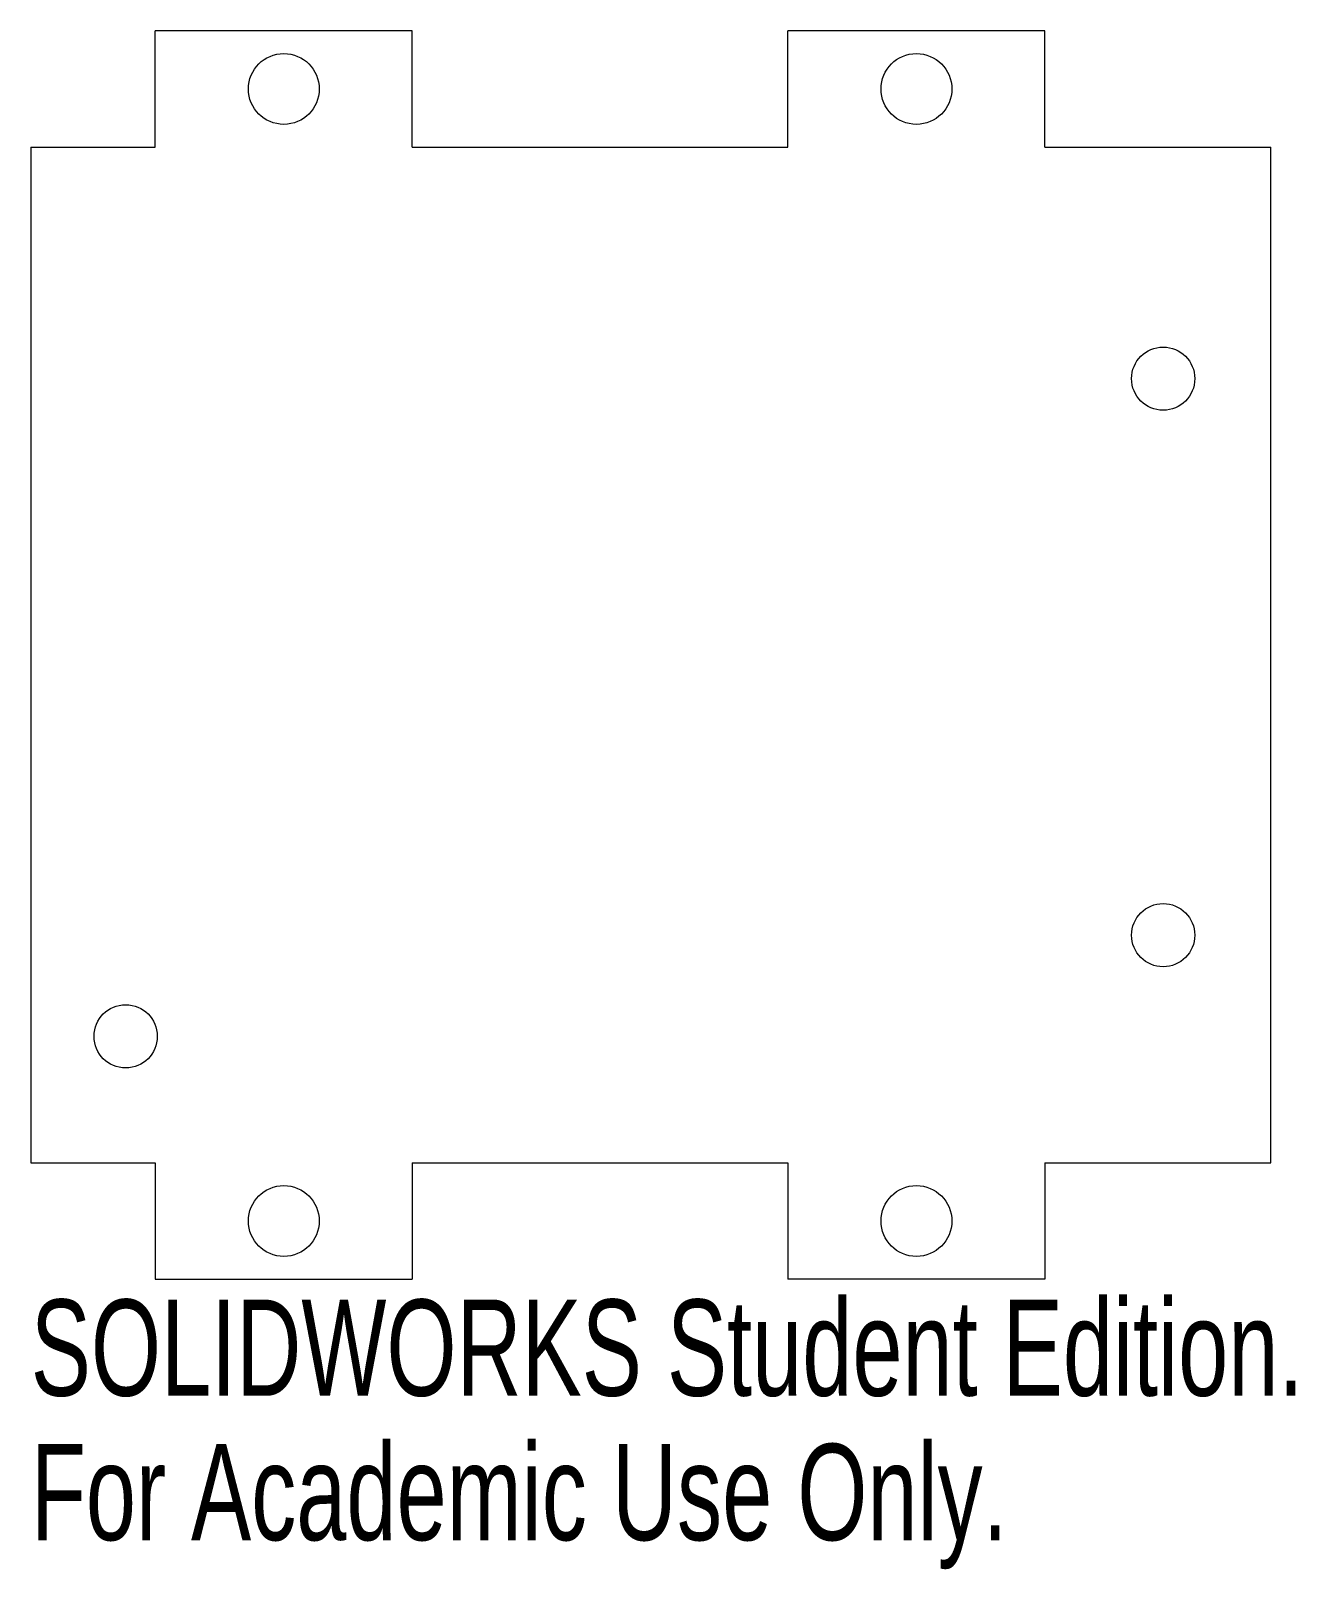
# Model space of a CAD drawing. Header units: inches. Extents: x -1.12 to 1.37, y -1.81 to 1.23.
import ezdxf

# ---------------------------------------------------------------- set-up
doc = ezdxf.new("R2010")
doc.units = ezdxf.units.IN
doc.header["$MEASUREMENT"] = 0
doc.styles.add('SLDTEXTSTYLE0', font='TXT', dxfattribs={"width": 0.7})

msp = doc.modelspace()

# ---------------------------------------------------------------- linework, layer by layer
at = {"color": 7, "linetype": 'Continuous', "lineweight": 15}
for p, q in [((-0.3711, 1.2338), (-0.8789, 1.2338)), ((-0.8789, 1.0038), (-0.8789, 1.2338)), ((-0.3711, 1.0038), (-0.3711, 1.2338)), ((0.8789, 1.2338), (0.3711, 1.2338)), ((0.3711, 1.0038), (0.3711, 1.2338)), ((0.8789, 1.0038), (0.8789, 1.2338)), ((-1.125, 1.0038), (-0.8789, 1.0038)), ((-1.125, 1.0038), (-1.125, -1.0038)), ((-0.3711, 1.0038), (0.3711, 1.0038)), ((0.8789, 1.0038), (1.325, 1.0038)), ((1.325, -1.0038), (1.325, 1.0038)), ((-1.125, -1.0038), (-0.8789, -1.0038)), ((-0.8789, -1.0038), (-0.8789, -1.2338)), ((-0.3711, -1.0038), (-0.3711, -1.2338)), ((-0.3711, -1.0038), (0.3711, -1.0038)), ((0.3711, -1.0038), (0.3711, -1.2338)), ((0.8789, -1.0038), (0.8789, -1.2338)), ((0.8789, -1.0038), (1.325, -1.0038)), ((-0.8789, -1.2338), (-0.3711, -1.2338)), ((0.8789, -1.2338), (0.3711, -1.2338))]:
    msp.add_line(p, q, dxfattribs=at)
for centre, radius in [((-0.625, 1.1188), 0.07), ((0.625, 1.1188), 0.07), ((1.1125, 0.5462), 0.0625), ((1.1125, -0.5538), 0.0625), ((-0.9375, -0.7538), 0.0625), ((-0.625, -1.1188), 0.07), ((0.625, -1.1188), 0.07)]:
    msp.add_circle(centre, radius, dxfattribs=at)

# ---------------------------------------------------------------- texts
at = {"color": 7, "linetype": 'Continuous', "char_height": 0.1903, "attachment_point": 1, "style": 'SLDTEXTSTYLE0'}
for s, insert in [('SOLIDWORKS Student Edition.', (-1.125, -1.274)), ('For Academic Use Only.', (-1.125, -1.5594))]:
    msp.add_mtext(s, dxfattribs=dict(at, insert=insert))

doc.saveas('drawing.dxf')
